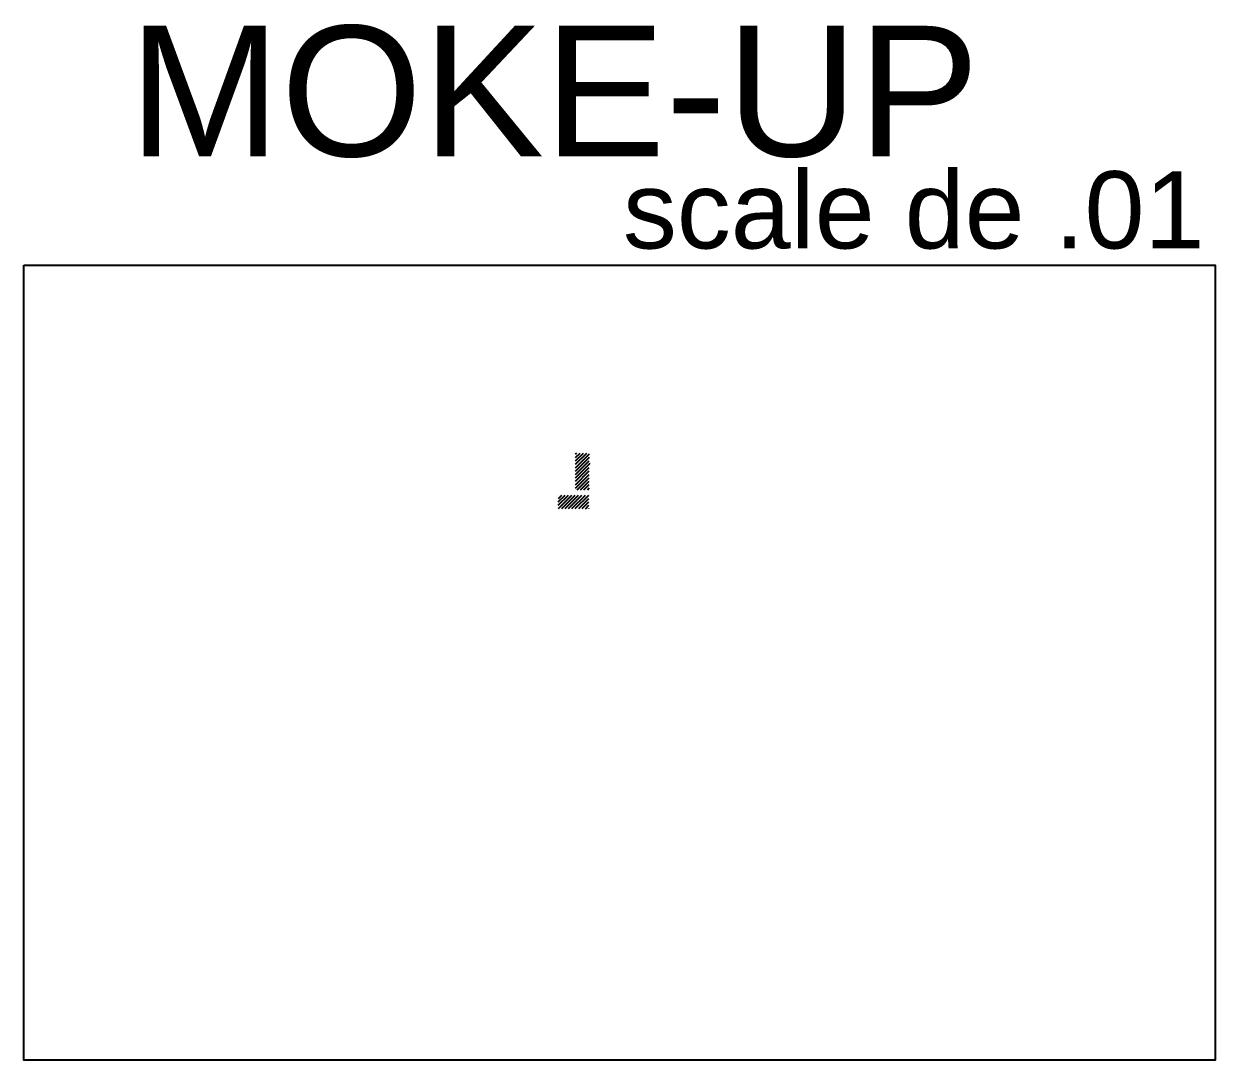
# Model space of a CAD drawing. Header units: metres. Extents: x 2304 to 3408, y 318 to 588.
# Drawn here: x 3097.6 to 3408.4, y 317.8 to 588.1 of the extents above; entities that cross this region are included whole.
import ezdxf

# ---------------------------------------------------------------- set-up
doc = ezdxf.new("R2010")
doc.units = ezdxf.units.M
doc.header["$LTSCALE"] = 5.5
doc.header["$MEASUREMENT"] = 0
doc.layers.add('PENA 0.2', color=2, linetype='Continuous')
doc.layers.add('PENA 01', color=1, linetype='Continuous')
doc.styles.add('Luana', font='arial.ttf')
doc.styles.get("Standard").update_dxf_attribs({"font": 'arial.ttf'})

msp = doc.modelspace()

# ---------------------------------------------------------------- hatches: boundary and pattern name
at = {"layer": 'PENA 01', "true_color": 0xff6666}
h = msp.add_hatch(dxfattribs=at)
h.set_pattern_fill('ANSI31', color=11, scale=5, style=0)
h.set_pattern_definition([(45, (3236.9858, 461.66004), (-0.441942, 0.441942), [])])
h.paths.add_polyline_path([(3244.981, 465.177), (3237.01, 465.233), (3236.986, 461.716), (3244.956, 461.66)])
h.paths.add_polyline_path([(3245.059, 472.959), (3245.319, 472.96), (3245.328, 473.58), (3245.055, 473.566), (3245.109, 476.175), (3241.512, 476.187), (3241.481, 466.598), (3245.077, 466.586)])

# ---------------------------------------------------------------- linework, layer by layer
msp.add_lwpolyline([(3097.554, 525.171), (3408.357, 525.171), (3408.357, 317.827), (3097.554, 317.827)], close=True)

# ---------------------------------------------------------------- texts
at = {"insert": (3124.954, 587.621), "char_height": 34.0388, "attachment_point": 1}
msp.add_mtext_dynamic_manual_height_columns('MOKE-UP', width=511.64343, gutter_width=1, heights=[0], dxfattribs=at)
at = {"layer": 'PENA 0.2', "insert": (3253.846, 549.682), "char_height": 20.14319, "attachment_point": 1, "style": 'Luana'}
msp.add_mtext_dynamic_manual_height_columns('scale de .01', width=511.64343, gutter_width=1, heights=[0], dxfattribs=at)

doc.saveas('drawing.dxf')
